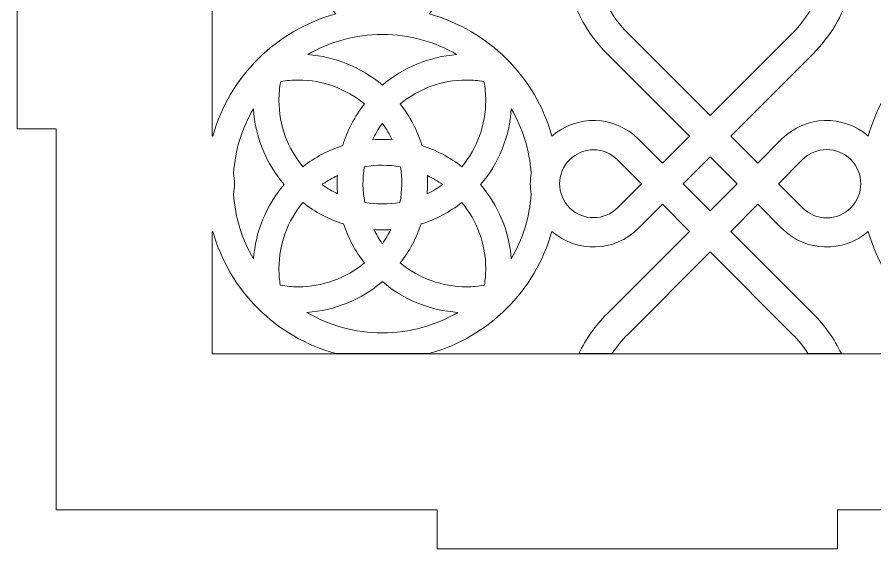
# Model space of a CAD drawing. Header units: millimetres. Extents: x 6 to 316, y -165 to 165.
# Drawn here: x 5.7 to 71.6, y -165 to -124.1 of the extents above; entities that cross this region are included whole.
import ezdxf

# ---------------------------------------------------------------- set-up
doc = ezdxf.new("R2010")
doc.units = ezdxf.units.MM
doc.header["$MEASUREMENT"] = 0
doc.layers.add('Camada 1', color=7, linetype='Continuous')

msp = doc.modelspace()

# ---------------------------------------------------------------- linework, layer by layer
at = {"layer": 'Camada 1', "color": 250, "lineweight": 20}
for points, knots in [([(130.3659, -162), (130.3659, -162), (159.6659, -162), (159.6659, -162), (159.6659, -162), (159.6659, -162), (159.6659, -132.7), (159.6659, -132.7), (159.6659, -132.7), (159.6659, -132.7), (162.6659, -132.7), (162.6659, -132.7), (162.6659, -132.7), (162.6659, -132.7), (162.6659, -101.9), (162.6659, -101.9), (162.6659, -101.9), (162.6659, -101.9), (159.6659, -101.9), (159.6659, -101.9), (159.6659, -101.9), (159.6659, -101.9), (159.6659, -71.1), (159.6659, -71.1), (159.6659, -71.1), (159.6659, -71.1), (162.6659, -71.1), (162.6659, -71.1), (162.6659, -71.1), (162.6659, -71.1), (162.6659, -40.3), (162.6659, -40.3), (162.6659, -40.3), (162.6659, -40.3), (159.6659, -40.3), (159.6659, -40.3), (159.6659, -40.3), (159.6659, -40.3), (159.6659, -11), (159.6659, -11), (159.6659, -11), (159.6659, -11), (130.3659, -11), (130.3659, -11), (130.3659, -11), (130.3659, -11), (130.3659, -8), (130.3659, -8), (130.3659, -8), (130.3659, -8), (99.5659, -8), (99.5659, -8), (99.5659, -8), (99.5659, -8), (99.5659, -11), (99.5659, -11), (99.5659, -11), (99.5659, -11), (68.7659, -11), (68.7659, -11), (68.7659, -11), (68.7659, -11), (68.7659, -8), (68.7659, -8), (68.7659, -8), (68.7659, -8), (37.9659, -8), (37.9659, -8), (37.9659, -8), (37.9659, -8), (37.9659, -11), (37.9659, -11), (37.9659, -11), (37.9659, -11), (8.6659, -11), (8.6659, -11), (8.6659, -11), (8.6659, -11), (8.6659, -40.3), (8.6659, -40.3), (8.6659, -40.3), (8.6659, -40.3), (5.6659, -40.3), (5.6659, -40.3), (5.6659, -40.3), (5.6659, -40.3), (5.6659, -71.1), (5.6659, -71.1), (5.6659, -71.1), (5.6659, -71.1), (8.6659, -71.1), (8.6659, -71.1), (8.6659, -71.1), (8.6659, -71.1), (8.6659, -101.9), (8.6659, -101.9), (8.6659, -101.9), (8.6659, -101.9), (5.6659, -101.9), (5.6659, -101.9), (5.6659, -101.9), (5.6659, -101.9), (5.6659, -132.7), (5.6659, -132.7), (5.6659, -132.7), (5.6659, -132.7), (8.6659, -132.7), (8.6659, -132.7), (8.6659, -132.7), (8.6659, -132.7), (8.6659, -162), (8.6659, -162), (8.6659, -162), (8.6659, -162), (37.9659, -162), (37.9659, -162), (37.9659, -162), (37.9659, -162), (37.9659, -165), (37.9659, -165), (37.9659, -165), (37.9659, -165), (68.7659, -165), (68.7659, -165), (68.7659, -165), (68.7659, -165), (68.7659, -162), (68.7659, -162), (68.7659, -162), (68.7659, -162), (99.5659, -162), (99.5659, -162), (99.5659, -162), (99.5659, -162), (99.5659, -165), (99.5659, -165), (99.5659, -165), (99.5659, -165), (130.3659, -165), (130.3659, -165), (130.3659, -165), (130.3659, -165), (130.3659, -162), (130.3659, -162)], [0, 0, 0, 0, 0.027027, 0.027027, 0.027027, 0.027027, 0.0540541, 0.0540541, 0.0540541, 0.0540541, 0.0810811, 0.0810811, 0.0810811, 0.0810811, 0.1081081, 0.1081081, 0.1081081, 0.1081081, 0.1351351, 0.1351351, 0.1351351, 0.1351351, 0.1621622, 0.1621622, 0.1621622, 0.1621622, 0.1891892, 0.1891892, 0.1891892, 0.1891892, 0.2162162, 0.2162162, 0.2162162, 0.2162162, 0.2432432, 0.2432432, 0.2432432, 0.2432432, 0.2702703, 0.2702703, 0.2702703, 0.2702703, 0.2972973, 0.2972973, 0.2972973, 0.2972973, 0.3243243, 0.3243243, 0.3243243, 0.3243243, 0.3513514, 0.3513514, 0.3513514, 0.3513514, 0.3783784, 0.3783784, 0.3783784, 0.3783784, 0.4054054, 0.4054054, 0.4054054, 0.4054054, 0.4324324, 0.4324324, 0.4324324, 0.4324324, 0.4594595, 0.4594595, 0.4594595, 0.4594595, 0.4864865, 0.4864865, 0.4864865, 0.4864865, 0.5135135, 0.5135135, 0.5135135, 0.5135135, 0.5405405, 0.5405405, 0.5405405, 0.5405405, 0.5675676, 0.5675676, 0.5675676, 0.5675676, 0.5945946, 0.5945946, 0.5945946, 0.5945946, 0.6216216, 0.6216216, 0.6216216, 0.6216216, 0.6486486, 0.6486486, 0.6486486, 0.6486486, 0.6756757, 0.6756757, 0.6756757, 0.6756757, 0.7027027, 0.7027027, 0.7027027, 0.7027027, 0.7297297, 0.7297297, 0.7297297, 0.7297297, 0.7567568, 0.7567568, 0.7567568, 0.7567568, 0.7837838, 0.7837838, 0.7837838, 0.7837838, 0.8108108, 0.8108108, 0.8108108, 0.8108108, 0.8378378, 0.8378378, 0.8378378, 0.8378378, 0.8648649, 0.8648649, 0.8648649, 0.8648649, 0.8918919, 0.8918919, 0.8918919, 0.8918919, 0.9189189, 0.9189189, 0.9189189, 0.9189189, 0.9459459, 0.9459459, 0.9459459, 0.9459459, 1, 1, 1, 1]), ([(30.0867, -113.188), (30.0867, -113.188), (32.1681, -115.2694), (32.1681, -115.2694), (32.1681, -115.2694), (32.1681, -115.2694), (30.312, -117.1255), (30.312, -117.1255), (30.312, -117.1255), (28.4628, -118.9746), (28.4133, -121.9412), (30.1628, -123.8505), (30.1628, -123.8505), (25.5926, -125.1035), (21.9877, -128.6899), (20.7094, -133.2497), (20.7094, -133.2497), (20.7094, -133.2497), (20.6659, -133.212), (20.6659, -133.212), (20.6659, -133.212), (20.6659, -133.212), (20.6659, -121.708), (20.6659, -121.708), (20.6659, -121.708), (21.7992, -121.1653), (22.8438, -120.4309), (23.7492, -119.5253), (23.7492, -119.5253), (23.7492, -119.5253), (30.0867, -113.188), (30.0867, -113.188)], [0, 0, 0, 0, 0.1111111, 0.1111111, 0.1111111, 0.1111111, 0.2222222, 0.2222222, 0.2222222, 0.2222222, 0.3333333, 0.3333333, 0.3333333, 0.3333333, 0.4444444, 0.4444444, 0.4444444, 0.4444444, 0.5555556, 0.5555556, 0.5555556, 0.5555556, 0.6666667, 0.6666667, 0.6666667, 0.6666667, 0.7777778, 0.7777778, 0.7777778, 0.7777778, 1, 1, 1, 1]), ([(43.7555, -119.5253), (45.0253, -120.7953), (46.5687, -121.7287), (48.2471, -122.2685), (48.2471, -122.2685), (48.7787, -124.005), (49.7297, -125.6028), (51.0374, -126.9104), (51.0374, -126.9104), (51.0374, -126.9104), (57.3748, -133.2479), (57.3748, -133.2479), (57.3748, -133.2479), (57.3748, -133.2479), (55.2935, -135.3293), (55.2935, -135.3293), (55.2935, -135.3293), (55.2935, -135.3293), (53.4372, -133.473), (53.4372, -133.473), (53.4372, -133.473), (51.6148, -131.6506), (48.7066, -131.5763), (46.7954, -133.2497), (46.7954, -133.2497), (45.5171, -128.6899), (41.912, -125.1035), (37.3419, -123.8505), (37.3419, -123.8505), (39.0914, -121.9412), (39.0419, -118.9746), (37.1928, -117.1255), (37.1928, -117.1255), (37.1928, -117.1255), (35.3366, -115.2694), (35.3366, -115.2694), (35.3366, -115.2694), (35.3366, -115.2694), (37.418, -113.188), (37.418, -113.188), (37.418, -113.188), (37.418, -113.188), (43.7555, -119.5253), (43.7555, -119.5253)], [0, 0, 0, 0, 0.0833333, 0.0833333, 0.0833333, 0.0833333, 0.1666667, 0.1666667, 0.1666667, 0.1666667, 0.25, 0.25, 0.25, 0.25, 0.3333333, 0.3333333, 0.3333333, 0.3333333, 0.4166667, 0.4166667, 0.4166667, 0.4166667, 0.5, 0.5, 0.5, 0.5, 0.5833333, 0.5833333, 0.5833333, 0.5833333, 0.6666667, 0.6666667, 0.6666667, 0.6666667, 0.75, 0.75, 0.75, 0.75, 0.8333333, 0.8333333, 0.8333333, 0.8333333, 1, 1, 1, 1]), ([(60.5434, -133.2479), (60.5434, -133.2479), (66.8808, -126.9104), (66.8808, -126.9104), (66.8808, -126.9104), (68.1885, -125.6028), (69.1394, -124.005), (69.6712, -122.2685), (69.6712, -122.2685), (71.3495, -121.7287), (72.8929, -120.7953), (74.1627, -119.5253), (74.1627, -119.5253), (74.1627, -119.5253), (80.5003, -113.188), (80.5003, -113.188), (80.5003, -113.188), (80.5003, -113.188), (82.5817, -115.2694), (82.5817, -115.2694), (82.5817, -115.2694), (82.5817, -115.2694), (80.7254, -117.1255), (80.7254, -117.1255), (80.7254, -117.1255), (78.8764, -118.9746), (78.8268, -121.9412), (80.5764, -123.8505), (80.5764, -123.8505), (76.0062, -125.1035), (72.4011, -128.6899), (71.1229, -133.2498), (71.1229, -133.2498), (69.2116, -131.5764), (66.3034, -131.6506), (64.4809, -133.4731), (64.4809, -133.4731), (64.4809, -133.4731), (62.6248, -135.3293), (62.6248, -135.3293), (62.6248, -135.3293), (62.6248, -135.3293), (60.5434, -133.2479), (60.5434, -133.2479)], [0, 0, 0, 0, 0.0833333, 0.0833333, 0.0833333, 0.0833333, 0.1666667, 0.1666667, 0.1666667, 0.1666667, 0.25, 0.25, 0.25, 0.25, 0.3333333, 0.3333333, 0.3333333, 0.3333333, 0.4166667, 0.4166667, 0.4166667, 0.4166667, 0.5, 0.5, 0.5, 0.5, 0.5833333, 0.5833333, 0.5833333, 0.5833333, 0.6666667, 0.6666667, 0.6666667, 0.6666667, 0.75, 0.75, 0.75, 0.75, 0.8333333, 0.8333333, 0.8333333, 0.8333333, 1, 1, 1, 1]), ([(51.6772, -122.8067), (54.3476, -122.8067), (56.9298, -121.8529), (58.9592, -120.1172), (58.9592, -120.1172), (60.9884, -121.8529), (63.5708, -122.8067), (66.2411, -122.8067), (66.2411, -122.8067), (66.5228, -122.8067), (66.8034, -122.7959), (67.0822, -122.7751), (67.0822, -122.7751), (66.6445, -123.7142), (66.0432, -124.5794), (65.2965, -125.3262), (65.2965, -125.3262), (65.2965, -125.3262), (58.9591, -131.6635), (58.9591, -131.6635), (58.9591, -131.6635), (58.9591, -131.6635), (52.6217, -125.3262), (52.6217, -125.3262), (52.6217, -125.3262), (51.8749, -124.5794), (51.2738, -123.7142), (50.8359, -122.7751), (50.8359, -122.7751), (51.1148, -122.796), (51.3955, -122.8067), (51.6772, -122.8067)], [0, 0, 0, 0, 0.1111111, 0.1111111, 0.1111111, 0.1111111, 0.2222222, 0.2222222, 0.2222222, 0.2222222, 0.3333333, 0.3333333, 0.3333333, 0.3333333, 0.4444444, 0.4444444, 0.4444444, 0.4444444, 0.5555556, 0.5555556, 0.5555556, 0.5555556, 0.6666667, 0.6666667, 0.6666667, 0.6666667, 0.7777778, 0.7777778, 0.7777778, 0.7777778, 1, 1, 1, 1]), ([(28.0135, -126.9772), (29.7016, -126.0001), (31.6615, -125.4405), (33.7523, -125.4405), (33.7523, -125.4405), (35.8432, -125.4405), (37.8034, -125.9999), (39.4913, -126.9772), (39.4913, -126.9772), (37.348, -127.1327), (35.3436, -127.9764), (33.7523, -129.3371), (33.7523, -129.3371), (32.1611, -127.9764), (30.1568, -127.1327), (28.0135, -126.9772)], [0, 0, 0, 0, 0.2, 0.2, 0.2, 0.2, 0.4, 0.4, 0.4, 0.4, 0.6, 0.6, 0.6, 0.6, 1, 1, 1, 1]), ([(27.2916, -128.9388), (29.1822, -128.9388), (30.9722, -129.6096), (32.3761, -130.7768), (32.3761, -130.7768), (31.6078, -131.7617), (31.0537, -132.8483), (30.7077, -133.9792), (30.7077, -133.9792), (29.6247, -134.3275), (28.5847, -134.8678), (27.6386, -135.6059), (27.6386, -135.6059), (26.4712, -134.2019), (25.8006, -132.4119), (25.8006, -130.5213), (25.8006, -130.5213), (25.8006, -130.0258), (25.8467, -129.5352), (25.9369, -129.0551), (25.9369, -129.0551), (26.3813, -128.9781), (26.8344, -128.9388), (27.2916, -128.9388)], [0, 0, 0, 0, 0.1428571, 0.1428571, 0.1428571, 0.1428571, 0.2857143, 0.2857143, 0.2857143, 0.2857143, 0.4285714, 0.4285714, 0.4285714, 0.4285714, 0.5714286, 0.5714286, 0.5714286, 0.5714286, 0.7142857, 0.7142857, 0.7142857, 0.7142857, 1, 1, 1, 1]), ([(35.1287, -130.7768), (36.5325, -129.6096), (38.3224, -128.9388), (40.2132, -128.9388), (40.2132, -128.9388), (40.6703, -128.9388), (41.1233, -128.9783), (41.5678, -129.0551), (41.5678, -129.0551), (41.6579, -129.5352), (41.704, -130.0258), (41.704, -130.5213), (41.704, -130.5213), (41.704, -132.3781), (41.0541, -134.1766), (39.867, -135.6046), (39.867, -135.6046), (38.9324, -134.8741), (37.8911, -134.3309), (36.7974, -133.9799), (36.7974, -133.9799), (36.4512, -132.8487), (35.8971, -131.7618), (35.1287, -130.7768)], [0, 0, 0, 0, 0.1428571, 0.1428571, 0.1428571, 0.1428571, 0.2857143, 0.2857143, 0.2857143, 0.2857143, 0.4285714, 0.4285714, 0.4285714, 0.4285714, 0.5714286, 0.5714286, 0.5714286, 0.5714286, 0.7142857, 0.7142857, 0.7142857, 0.7142857, 1, 1, 1, 1]), ([(23.8325, -131.1482), (23.9698, -133.3271), (24.8181, -135.3673), (26.1988, -136.982), (26.1988, -136.982), (24.844, -138.5664), (24.0018, -140.5604), (23.841, -142.6933), (23.841, -142.6933), (22.9757, -141.2129), (22.4322, -139.5214), (22.3077, -137.7145), (22.3077, -137.7145), (22.3516, -137.4495), (22.3736, -137.1815), (22.3736, -136.9136), (22.3736, -136.9136), (22.3736, -136.6456), (22.3516, -136.3776), (22.3077, -136.1126), (22.3077, -136.1126), (22.4319, -134.3116), (22.9723, -132.6252), (23.8325, -131.1482)], [0, 0, 0, 0, 0.1428571, 0.1428571, 0.1428571, 0.1428571, 0.2857143, 0.2857143, 0.2857143, 0.2857143, 0.4285714, 0.4285714, 0.4285714, 0.4285714, 0.5714286, 0.5714286, 0.5714286, 0.5714286, 0.7142857, 0.7142857, 0.7142857, 0.7142857, 1, 1, 1, 1]), ([(43.6722, -131.1482), (44.5325, -132.6253), (45.0729, -134.3118), (45.1971, -136.113), (45.1971, -136.113), (45.1531, -136.3778), (45.1311, -136.6457), (45.1311, -136.9136), (45.1311, -136.9136), (45.1311, -137.1814), (45.1531, -137.4493), (45.1971, -137.7141), (45.1971, -137.7141), (45.0725, -139.5212), (44.5289, -141.2129), (43.6636, -142.6934), (43.6636, -142.6934), (43.505, -140.594), (42.6827, -138.5919), (41.3058, -136.982), (41.3058, -136.982), (42.7095, -135.3409), (43.5368, -133.2922), (43.6722, -131.1482)], [0, 0, 0, 0, 0.1428571, 0.1428571, 0.1428571, 0.1428571, 0.2857143, 0.2857143, 0.2857143, 0.2857143, 0.4285714, 0.4285714, 0.4285714, 0.4285714, 0.5714286, 0.5714286, 0.5714286, 0.5714286, 0.7142857, 0.7142857, 0.7142857, 0.7142857, 1, 1, 1, 1]), ([(33.8022, -132.3253), (34.074, -132.7126), (34.3062, -133.1166), (34.5003, -133.5318), (34.5003, -133.5318), (34.0033, -133.4942), (33.5034, -133.4935), (33.005, -133.5308), (33.005, -133.5308), (33.199, -133.1158), (33.4309, -132.7123), (33.7025, -132.3253), (33.7025, -132.3253), (33.7025, -132.3253), (33.7523, -132.2576), (33.7523, -132.2576), (33.7523, -132.2576), (33.7523, -132.2576), (33.8022, -132.3253), (33.8022, -132.3253)], [0, 0, 0, 0, 0.1666667, 0.1666667, 0.1666667, 0.1666667, 0.3333333, 0.3333333, 0.3333333, 0.3333333, 0.5, 0.5, 0.5, 0.5, 0.6666667, 0.6666667, 0.6666667, 0.6666667, 1, 1, 1, 1]), ([(48.153, -135.0698), (49.1713, -134.0516), (50.8221, -134.0516), (51.8405, -135.0698), (51.8405, -135.0698), (51.8405, -135.0698), (53.6842, -136.9136), (53.6842, -136.9136), (53.6842, -136.9136), (53.6842, -136.9136), (51.8405, -138.7573), (51.8405, -138.7573), (51.8405, -138.7573), (50.8221, -139.7755), (49.1713, -139.7755), (48.153, -138.7573), (48.153, -138.7573), (47.6438, -138.2482), (47.3892, -137.5808), (47.3892, -136.9136), (47.3892, -136.9136), (47.3892, -136.2462), (47.6438, -135.579), (48.153, -135.0698)], [0, 0, 0, 0, 0.1428571, 0.1428571, 0.1428571, 0.1428571, 0.2857143, 0.2857143, 0.2857143, 0.2857143, 0.4285714, 0.4285714, 0.4285714, 0.4285714, 0.5714286, 0.5714286, 0.5714286, 0.5714286, 0.7142857, 0.7142857, 0.7142857, 0.7142857, 1, 1, 1, 1]), ([(69.7778, -135.0573), (70.2903, -135.5699), (70.5466, -136.2418), (70.5465, -136.9136), (70.5465, -136.9136), (70.5466, -137.5853), (70.2903, -138.2572), (69.7778, -138.7698), (69.7778, -138.7698), (68.7526, -139.7947), (67.0904, -139.7947), (66.0653, -138.7698), (66.0653, -138.7698), (66.0653, -138.7698), (64.2092, -136.9136), (64.2092, -136.9136), (64.2092, -136.9136), (64.2092, -136.9136), (66.0653, -135.0573), (66.0653, -135.0573), (66.0653, -135.0573), (67.0904, -134.0323), (68.7526, -134.0323), (69.7778, -135.0573)], [0, 0, 0, 0, 0.1428571, 0.1428571, 0.1428571, 0.1428571, 0.2857143, 0.2857143, 0.2857143, 0.2857143, 0.4285714, 0.4285714, 0.4285714, 0.4285714, 0.5714286, 0.5714286, 0.5714286, 0.5714286, 0.7142857, 0.7142857, 0.7142857, 0.7142857, 1, 1, 1, 1]), ([(58.9591, -134.8322), (58.9591, -134.8322), (61.0405, -136.9136), (61.0405, -136.9136), (61.0405, -136.9136), (61.0405, -136.9136), (58.9591, -138.995), (58.9591, -138.995), (58.9591, -138.995), (58.9591, -138.995), (56.8778, -136.9136), (56.8778, -136.9136), (56.8778, -136.9136), (56.8778, -136.9136), (58.9591, -134.8322), (58.9591, -134.8322)], [0, 0, 0, 0, 0.2, 0.2, 0.2, 0.2, 0.4, 0.4, 0.4, 0.4, 0.6, 0.6, 0.6, 0.6, 1, 1, 1, 1]), ([(35.1415, -135.6137), (35.2892, -136.5266), (35.2757, -137.4553), (35.1069, -138.3564), (35.1069, -138.3564), (34.2151, -138.5103), (33.2982, -138.5128), (32.3982, -138.3578), (32.3982, -138.3578), (32.229, -137.4558), (32.2154, -136.526), (32.3636, -135.6121), (32.3636, -135.6121), (33.2865, -135.4491), (34.2275, -135.4517), (35.1415, -135.6137)], [0, 0, 0, 0, 0.2, 0.2, 0.2, 0.2, 0.4, 0.4, 0.4, 0.4, 0.6, 0.6, 0.6, 0.6, 1, 1, 1, 1]), ([(30.2918, -136.2824), (30.2635, -136.7513), (30.2683, -137.2211), (30.3059, -137.6883), (30.3059, -137.6883), (29.9214, -137.5029), (29.5472, -137.2845), (29.1871, -137.0319), (29.1871, -137.0319), (29.1871, -137.0319), (29.1194, -136.982), (29.1194, -136.982), (29.1194, -136.982), (29.1194, -136.982), (29.1871, -136.9322), (29.1871, -136.9322), (29.1871, -136.9322), (29.5428, -136.6826), (29.9122, -136.4662), (30.2918, -136.2824)], [0, 0, 0, 0, 0.1666667, 0.1666667, 0.1666667, 0.1666667, 0.3333333, 0.3333333, 0.3333333, 0.3333333, 0.5, 0.5, 0.5, 0.5, 0.6666667, 0.6666667, 0.6666667, 0.6666667, 1, 1, 1, 1]), ([(37.2129, -136.2821), (37.6203, -136.4786), (38.0132, -136.7111), (38.3865, -136.979), (38.3865, -136.979), (38.3865, -136.979), (38.3826, -136.982), (38.3826, -136.982), (38.3826, -136.982), (38.3826, -136.982), (38.3865, -136.9851), (38.3865, -136.9851), (38.3865, -136.9851), (38.009, -137.2561), (37.6113, -137.491), (37.1988, -137.6888), (37.1988, -137.6888), (37.2364, -137.2214), (37.2413, -136.7513), (37.2129, -136.2821)], [0, 0, 0, 0, 0.1666667, 0.1666667, 0.1666667, 0.1666667, 0.3333333, 0.3333333, 0.3333333, 0.3333333, 0.5, 0.5, 0.5, 0.5, 0.6666667, 0.6666667, 0.6666667, 0.6666667, 1, 1, 1, 1]), ([(138.169, -149.9767), (142.7392, -148.7236), (146.3441, -145.1371), (147.6224, -140.5774), (147.6224, -140.5774), (147.6224, -140.5774), (147.6659, -140.615), (147.6659, -140.615), (147.6659, -140.615), (147.6659, -140.615), (147.6659, -150), (147.6659, -150), (147.6659, -150), (147.6659, -150), (20.6659, -150), (20.6659, -150), (20.6659, -150), (20.6659, -150), (20.6659, -140.615), (20.6659, -140.615), (20.6659, -140.615), (20.6659, -140.615), (20.7094, -140.5774), (20.7094, -140.5774), (20.7094, -140.5774), (21.9877, -145.1371), (25.5926, -148.7236), (30.1628, -149.9767), (30.1628, -149.9767), (30.1628, -149.9767), (37.3419, -149.9767), (37.3419, -149.9767), (37.3419, -149.9767), (41.9121, -148.7236), (45.517, -145.137), (46.7954, -140.5774), (46.7954, -140.5774), (48.7066, -142.2508), (51.6148, -142.1765), (53.4372, -140.354), (53.4372, -140.354), (53.4372, -140.354), (55.2935, -138.4978), (55.2935, -138.4978), (55.2935, -138.4978), (55.2935, -138.4978), (57.3748, -140.5792), (57.3748, -140.5792), (57.3748, -140.5792), (57.3748, -140.5792), (51.0374, -146.9167), (51.0374, -146.9167), (51.0374, -146.9167), (50.1381, -147.8159), (49.4076, -148.8523), (48.8661, -149.9767), (48.8661, -149.9767), (48.8661, -149.9767), (51.4301, -149.9767), (51.4301, -149.9767), (51.4301, -149.9767), (51.7713, -149.448), (52.1699, -148.9529), (52.6217, -148.501), (52.6217, -148.501), (52.6217, -148.501), (58.9591, -142.1636), (58.9591, -142.1636), (58.9591, -142.1636), (58.9591, -142.1636), (65.2965, -148.501), (65.2965, -148.501), (65.2965, -148.501), (65.7483, -148.9529), (66.1468, -149.448), (66.4882, -149.9767), (66.4882, -149.9767), (66.4882, -149.9767), (69.0522, -149.9767), (69.0522, -149.9767), (69.0522, -149.9767), (68.5106, -148.8523), (67.78, -147.8159), (66.8808, -146.9167), (66.8808, -146.9167), (66.8808, -146.9167), (60.5434, -140.5792), (60.5434, -140.5792), (60.5434, -140.5792), (60.5434, -140.5792), (62.6248, -138.4978), (62.6248, -138.4978), (62.6248, -138.4978), (62.6248, -138.4978), (64.4809, -140.3539), (64.4809, -140.3539), (64.4809, -140.3539), (66.3034, -142.1765), (69.2116, -142.2508), (71.1229, -140.5773), (71.1229, -140.5773), (72.4012, -145.1369), (76.0061, -148.7236), (80.5764, -149.9767), (80.5764, -149.9767), (80.5764, -149.9767), (87.7554, -149.9767), (87.7554, -149.9767), (87.7554, -149.9767), (92.3256, -148.7236), (95.9307, -145.1371), (97.2089, -140.5773), (97.2089, -140.5773), (99.1202, -142.2508), (102.0284, -142.1765), (103.8509, -140.3539), (103.8509, -140.3539), (103.8509, -140.3539), (105.707, -138.4978), (105.707, -138.4978), (105.707, -138.4978), (105.707, -138.4978), (107.7884, -140.5792), (107.7884, -140.5792), (107.7884, -140.5792), (107.7884, -140.5792), (101.451, -146.9167), (101.451, -146.9167), (101.451, -146.9167), (100.5518, -147.8159), (99.8212, -148.8523), (99.2796, -149.9767), (99.2796, -149.9767), (99.2796, -149.9767), (101.8436, -149.9767), (101.8436, -149.9767), (101.8436, -149.9767), (102.185, -149.448), (102.5835, -148.9529), (103.0353, -148.501), (103.0353, -148.501), (103.0353, -148.501), (109.3727, -142.1636), (109.3727, -142.1636), (109.3727, -142.1636), (109.3727, -142.1636), (115.7101, -148.501), (115.7101, -148.501), (115.7101, -148.501), (116.1619, -148.9529), (116.5605, -149.448), (116.9017, -149.9767), (116.9017, -149.9767), (116.9017, -149.9767), (119.4657, -149.9767), (119.4657, -149.9767), (119.4657, -149.9767), (118.9242, -148.8523), (118.1937, -147.8159), (117.2944, -146.9167), (117.2944, -146.9167), (117.2944, -146.9167), (110.957, -140.5792), (110.957, -140.5792), (110.957, -140.5792), (110.957, -140.5792), (113.0383, -138.4978), (113.0383, -138.4978), (113.0383, -138.4978), (113.0383, -138.4978), (114.8946, -140.354), (114.8946, -140.354), (114.8946, -140.354), (116.717, -142.1765), (119.6252, -142.2508), (121.5364, -140.5774), (121.5364, -140.5774), (122.8148, -145.137), (126.4197, -148.7236), (130.9899, -149.9767), (130.9899, -149.9767), (130.9899, -149.9767), (138.169, -149.9767), (138.169, -149.9767)], [0, 0, 0, 0, 0.0212766, 0.0212766, 0.0212766, 0.0212766, 0.0425532, 0.0425532, 0.0425532, 0.0425532, 0.0638298, 0.0638298, 0.0638298, 0.0638298, 0.0851064, 0.0851064, 0.0851064, 0.0851064, 0.106383, 0.106383, 0.106383, 0.106383, 0.1276596, 0.1276596, 0.1276596, 0.1276596, 0.1489362, 0.1489362, 0.1489362, 0.1489362, 0.1702128, 0.1702128, 0.1702128, 0.1702128, 0.1914894, 0.1914894, 0.1914894, 0.1914894, 0.212766, 0.212766, 0.212766, 0.212766, 0.2340426, 0.2340426, 0.2340426, 0.2340426, 0.2553191, 0.2553191, 0.2553191, 0.2553191, 0.2765957, 0.2765957, 0.2765957, 0.2765957, 0.2978723, 0.2978723, 0.2978723, 0.2978723, 0.3191489, 0.3191489, 0.3191489, 0.3191489, 0.3404255, 0.3404255, 0.3404255, 0.3404255, 0.3617021, 0.3617021, 0.3617021, 0.3617021, 0.3829787, 0.3829787, 0.3829787, 0.3829787, 0.4042553, 0.4042553, 0.4042553, 0.4042553, 0.4255319, 0.4255319, 0.4255319, 0.4255319, 0.4468085, 0.4468085, 0.4468085, 0.4468085, 0.4680851, 0.4680851, 0.4680851, 0.4680851, 0.4893617, 0.4893617, 0.4893617, 0.4893617, 0.5106383, 0.5106383, 0.5106383, 0.5106383, 0.5319149, 0.5319149, 0.5319149, 0.5319149, 0.5531915, 0.5531915, 0.5531915, 0.5531915, 0.5744681, 0.5744681, 0.5744681, 0.5744681, 0.5957447, 0.5957447, 0.5957447, 0.5957447, 0.6170213, 0.6170213, 0.6170213, 0.6170213, 0.6382979, 0.6382979, 0.6382979, 0.6382979, 0.6595745, 0.6595745, 0.6595745, 0.6595745, 0.6808511, 0.6808511, 0.6808511, 0.6808511, 0.7021277, 0.7021277, 0.7021277, 0.7021277, 0.7234043, 0.7234043, 0.7234043, 0.7234043, 0.7446809, 0.7446809, 0.7446809, 0.7446809, 0.7659574, 0.7659574, 0.7659574, 0.7659574, 0.787234, 0.787234, 0.787234, 0.787234, 0.8085106, 0.8085106, 0.8085106, 0.8085106, 0.8297872, 0.8297872, 0.8297872, 0.8297872, 0.8510638, 0.8510638, 0.8510638, 0.8510638, 0.8723404, 0.8723404, 0.8723404, 0.8723404, 0.893617, 0.893617, 0.893617, 0.893617, 0.9148936, 0.9148936, 0.9148936, 0.9148936, 0.9361702, 0.9361702, 0.9361702, 0.9361702, 0.9574468, 0.9574468, 0.9574468, 0.9574468, 1, 1, 1, 1]), ([(27.6386, -138.3583), (28.6038, -139.1113), (29.6667, -139.6588), (30.7734, -140.006), (30.7734, -140.006), (31.1248, -141.0741), (31.6601, -142.0908), (32.3748, -143.0053), (32.3748, -143.0053), (30.9469, -144.1924), (29.1485, -144.8423), (27.2916, -144.8423), (27.2916, -144.8423), (26.8231, -144.8423), (26.3589, -144.8009), (25.9038, -144.7202), (25.9038, -144.7202), (25.8355, -144.3007), (25.8006, -143.8734), (25.8006, -143.4429), (25.8006, -143.4429), (25.8006, -141.5521), (26.4712, -139.7621), (27.6386, -138.3583)], [0, 0, 0, 0, 0.1428571, 0.1428571, 0.1428571, 0.1428571, 0.2857143, 0.2857143, 0.2857143, 0.2857143, 0.4285714, 0.4285714, 0.4285714, 0.4285714, 0.5714286, 0.5714286, 0.5714286, 0.5714286, 0.7142857, 0.7142857, 0.7142857, 0.7142857, 1, 1, 1, 1]), ([(36.732, -140.0045), (37.8495, -139.6542), (38.9138, -139.1045), (39.867, -138.3595), (39.867, -138.3595), (41.0541, -139.7875), (41.704, -141.5859), (41.704, -143.4429), (41.704, -143.4429), (41.704, -143.8734), (41.6692, -144.3007), (41.6008, -144.7202), (41.6008, -144.7202), (41.1458, -144.8009), (40.6816, -144.8423), (40.2132, -144.8423), (40.2132, -144.8423), (38.3563, -144.8423), (36.5578, -144.1924), (35.1298, -143.0053), (35.1298, -143.0053), (35.845, -142.0903), (36.3803, -141.0731), (36.732, -140.0045)], [0, 0, 0, 0, 0.1428571, 0.1428571, 0.1428571, 0.1428571, 0.2857143, 0.2857143, 0.2857143, 0.2857143, 0.4285714, 0.4285714, 0.4285714, 0.4285714, 0.5714286, 0.5714286, 0.5714286, 0.5714286, 0.7142857, 0.7142857, 0.7142857, 0.7142857, 1, 1, 1, 1]), ([(34.4092, -140.4392), (34.222, -140.8153), (34.0039, -141.1786), (33.7554, -141.5248), (33.7554, -141.5248), (33.7554, -141.5248), (33.7523, -141.5208), (33.7523, -141.5208), (33.7523, -141.5208), (33.7523, -141.5208), (33.7493, -141.5248), (33.7493, -141.5248), (33.7493, -141.5248), (33.5008, -141.1786), (33.2829, -140.8153), (33.0957, -140.4393), (33.0957, -140.4393), (33.5335, -140.468), (33.9724, -140.4682), (34.4092, -140.4392)], [0, 0, 0, 0, 0.1666667, 0.1666667, 0.1666667, 0.1666667, 0.3333333, 0.3333333, 0.3333333, 0.3333333, 0.5, 0.5, 0.5, 0.5, 0.6666667, 0.6666667, 0.6666667, 0.6666667, 1, 1, 1, 1]), ([(33.7523, -144.4441), (35.3869, -145.8422), (37.4259, -146.6683), (39.5605, -146.8089), (39.5605, -146.8089), (37.8568, -147.8111), (35.872, -148.3865), (33.7523, -148.3865), (33.7523, -148.3865), (31.6327, -148.3865), (29.6478, -147.8111), (27.9441, -146.8089), (27.9441, -146.8089), (30.0787, -146.6684), (32.1178, -145.8422), (33.7523, -144.4441)], [0, 0, 0, 0, 0.2, 0.2, 0.2, 0.2, 0.4, 0.4, 0.4, 0.4, 0.6, 0.6, 0.6, 0.6, 1, 1, 1, 1])]:
    msp.add_open_spline(points, degree=3, knots=knots, dxfattribs=at)

doc.saveas('drawing.dxf')
